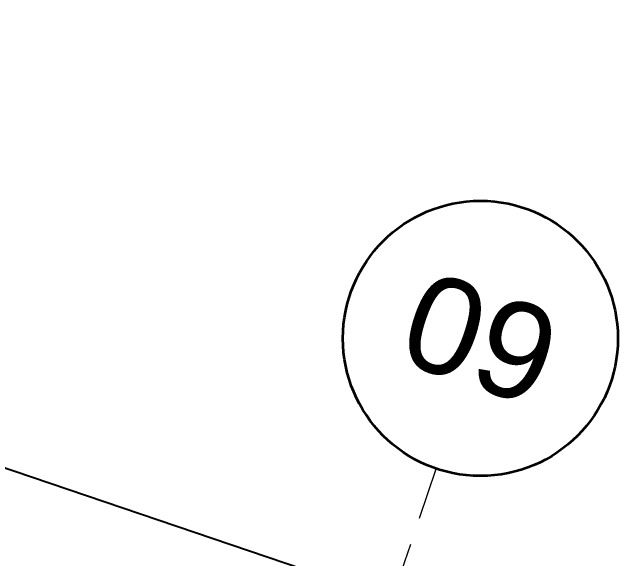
# Model space of a CAD drawing. Header units: metres. Extents: x 2661608 to 2661648.6, y 1209464.3 to 1209501.1.
# Drawn here: x 2661631.289 to 2661633.491, y 1209495.622 to 1209497.609 of the extents above; entities that cross this region are included whole.
import ezdxf

# ---------------------------------------------------------------- set-up
doc = ezdxf.new("R2010")
doc.units = ezdxf.units.M
doc.header["$PDMODE"] = 65
doc.linetypes.add('AUSGEZOGEN', pattern=[0])
doc.linetypes.add('PHANTOM2_S8', pattern=[0.3, 0.2, -0.05, 0, -0.05])
doc.layers.add('TB_643', color=7, linetype='AUSGEZOGEN', lineweight=25)
doc.layers.add('TB_649', color=7, linetype='AUSGEZOGEN', lineweight=25)
doc.styles.add('ARIAL', font='arial.ttf')
doc.styles.add('MtXpl_Arial', font='arial.ttf')
doc.dimstyles.new('DIMSTYLE_3', dxfattribs={"dimtxt": 0.125, "dimasz": 0.125, "dimexe": 0, "dimexo": 0, "dimgap": 0.0625, "dimtad": 2, "dimdec": 3, "dimrnd": 0.005, "dimzin": 4, "dimdsep": 46, "dimtxsty": 'ARIAL', "dimblk1": 'ALL_ML_STRICH', "dimblk2": 'ALL_ML_STRICH', "dimsah": 1, "dimcen": 0, "dimclrd": 7, "dimclre": 7, "dimclrt": 7, "dimazin": 3, "dimtfac": 1, "dimtdec": 0, "dimtix": 1, "dimtmove": 2, "dimatfit": 3, "dimfxl": 0, "dimlwd": 0, "dimlwe": 25})
doc.dimstyles.new('DIMSTYLE_7', dxfattribs={"dimtxt": 0.125, "dimasz": 0.125, "dimexe": 0, "dimexo": 0, "dimgap": 0.0625, "dimtad": 2, "dimrnd": 0.005, "dimzin": 4, "dimdsep": 46, "dimtxsty": 'ARIAL', "dimblk1": 'ALL_ML_STRICH', "dimblk2": 'ALL_ML_STRICH', "dimsah": 1, "dimcen": 0, "dimclrd": 7, "dimclre": 7, "dimclrt": 7, "dimazin": 3, "dimtfac": 1, "dimtdec": 0, "dimtix": 1, "dimtmove": 2, "dimatfit": 3, "dimfxl": 0, "dimlwd": 0, "dimlwe": 25})

# ---------------------------------------------------------------- blocks, each defined once
blk = doc.blocks.new('ALL_ML_STRICH')
at = {"color": 0, "linetype": 'ByBlock', "lineweight": -2}
for p, q in [((0, -0.5), (0, 0.5)), ((-0.3, -0.3), (0.3, 0.3)), ((-1, 0), (0.5, 0))]:
    blk.add_line(p, q, dxfattribs=at)
blk = doc.blocks.new('*D52')
at = {"layer": 'DEFPOINTS', "color": 7, "linetype": 'AUSGEZOGEN', "lineweight": 25, "transparency": 16777216}
for p in [(2661626.5454, 1209497.5501), (2661626.525, 1209497.4901), (2661632.5848, 1209495.2231)]:
    blk.add_point(p, dxfattribs=at)
at = {"layer": 'TB_649', "color": 7, "linetype": 'AUSGEZOGEN', "lineweight": -2, "transparency": 16777216}
for p, q in [((2661626.5454, 1209497.5501), (2661626.5454, 1209497.5501)), ((2661626.5454, 1209497.5501), (2661632.6705, 1209495.4763)), ((2661632.6705, 1209495.4763), (2661632.6705, 1209495.4763))]:
    blk.add_line(p, q, dxfattribs=at)
at = {"layer": 'TB_649', "color": 7, "linetype": 'AUSGEZOGEN', "lineweight": 25, "transparency": 16777216, "xscale": 0.125, "yscale": 0.125, "zscale": 0.125}
for p, rotation in [((2661626.5454, 1209497.5501), 161.2952432351559), ((2661632.6705, 1209495.4763), 341.295243235156)]:
    blk.add_blockref('ALL_ML_STRICH', p, dxfattribs=dict(at, rotation=rotation))
at = {"layer": 'TB_649', "color": 7, "linetype": 'AUSGEZOGEN', "lineweight": 25, "transparency": 16777216, "insert": (2661629.6653, 1209496.6148), "char_height": 0.125, "width": 0.625, "attachment_point": 5, "rotation": 341.2952, "style": 'ARIAL'}
blk.add_mtext('\\A1;{\\A1;{6.46\\H0.082500;\\S5^ ;}}', dxfattribs=at)
blk = doc.blocks.new('*D159')
at = {"layer": 'DEFPOINTS', "color": 7, "linetype": 'AUSGEZOGEN', "lineweight": 25, "transparency": 16777216}
for p in [(2661629.5666, 1209496.1313), (2661628.0454, 1209491.6385), (2661630.8435, 1209490.7038)]:
    blk.add_point(p, dxfattribs=at)
at = {"layer": 'TB_649', "color": 7, "linetype": 'AUSGEZOGEN', "lineweight": -2, "transparency": 16777216}
for p, q in [((2661628.5644, 1209493.1714), (2661629.5666, 1209496.1313)), ((2661629.5666, 1209496.1313), (2661632.3608, 1209495.1853)), ((2661631.3586, 1209492.2253), (2661632.3608, 1209495.1853))]:
    blk.add_line(p, q, dxfattribs=at)
at = {"layer": 'TB_649', "color": 7, "linetype": 'AUSGEZOGEN', "lineweight": 25, "transparency": 16777216, "xscale": 0.125, "yscale": 0.125, "zscale": 0.125}
for p, rotation in [((2661629.5666, 1209496.1313), 161.2952432270984), ((2661632.3608, 1209495.1853), 341.2952432270984)]:
    blk.add_blockref('ALL_ML_STRICH', p, dxfattribs=dict(at, rotation=rotation))
at = {"layer": 'TB_649', "color": 7, "linetype": 'AUSGEZOGEN', "lineweight": 25, "transparency": 16777216, "insert": (2661631.0086, 1209495.7641), "char_height": 0.125, "width": 0.5, "attachment_point": 5, "rotation": 341.2952, "style": 'ARIAL'}
blk.add_mtext('\\A1;{\\A1;{2.95\\H0.082500;\\S^ ;}}', dxfattribs=at)

msp = doc.modelspace()

# ---------------------------------------------------------------- linework, layer by layer
at = {"layer": 'TB_643', "color": 7, "linetype": 'PHANTOM2_S8', "lineweight": 18, "transparency": 33554687}
msp.add_line((2661623.9509, 1209469.7224), (2661632.8308, 1209495.9499), dxfattribs=at)
at = {"layer": 'TB_643', "color": 7, "linetype": 'AUSGEZOGEN', "lineweight": 35, "transparency": 33554687}
msp.add_circle((2661632.9912, 1209496.4235), 0.5, dxfattribs=at)

# ---------------------------------------------------------------- texts
at = {"layer": 'TB_643', "color": 7, "style": 'MtXpl_Arial'}
msp.add_text('09', height=0.35, rotation=-18.7048, dxfattribs=at).set_placement((2661632.6775, 1209496.3449))

# ---------------------------------------------------------------- dimensions: what is measured, and where the dimension line sits
at = {"layer": 'TB_649', "color": 7, "linetype": 'AUSGEZOGEN', "lineweight": 25, "transparency": 33554687}
for base, p1, p2, dimstyle, picture, middle in [((2661632.6705, 1209495.4763), (2661626.5454, 1209497.5501), (2661632.6705, 1209495.4763), 'DIMSTYLE_3', '*D52', (2661629.6653, 1209496.6148)), ((2661632.3608, 1209495.1853), (2661628.5644, 1209493.1714), (2661631.3586, 1209492.2253), 'DIMSTYLE_7', '*D159', (2661631.0086, 1209495.7641))]:
    dim = msp.add_linear_dim(base=base, p1=p1, p2=p2, angle=341.2952, dimstyle=dimstyle, override={"dimpost": '<>', "dimclrd": 7, "dimclre": 7, "dimclrt": 7, "dimlwd": 0, "dimlwe": 25}, dxfattribs=at)
    dim.commit()
    dim.dimension.update_dxf_attribs({"geometry": picture, "text_midpoint": middle, "dimtype": 160})

doc.saveas('drawing.dxf')
